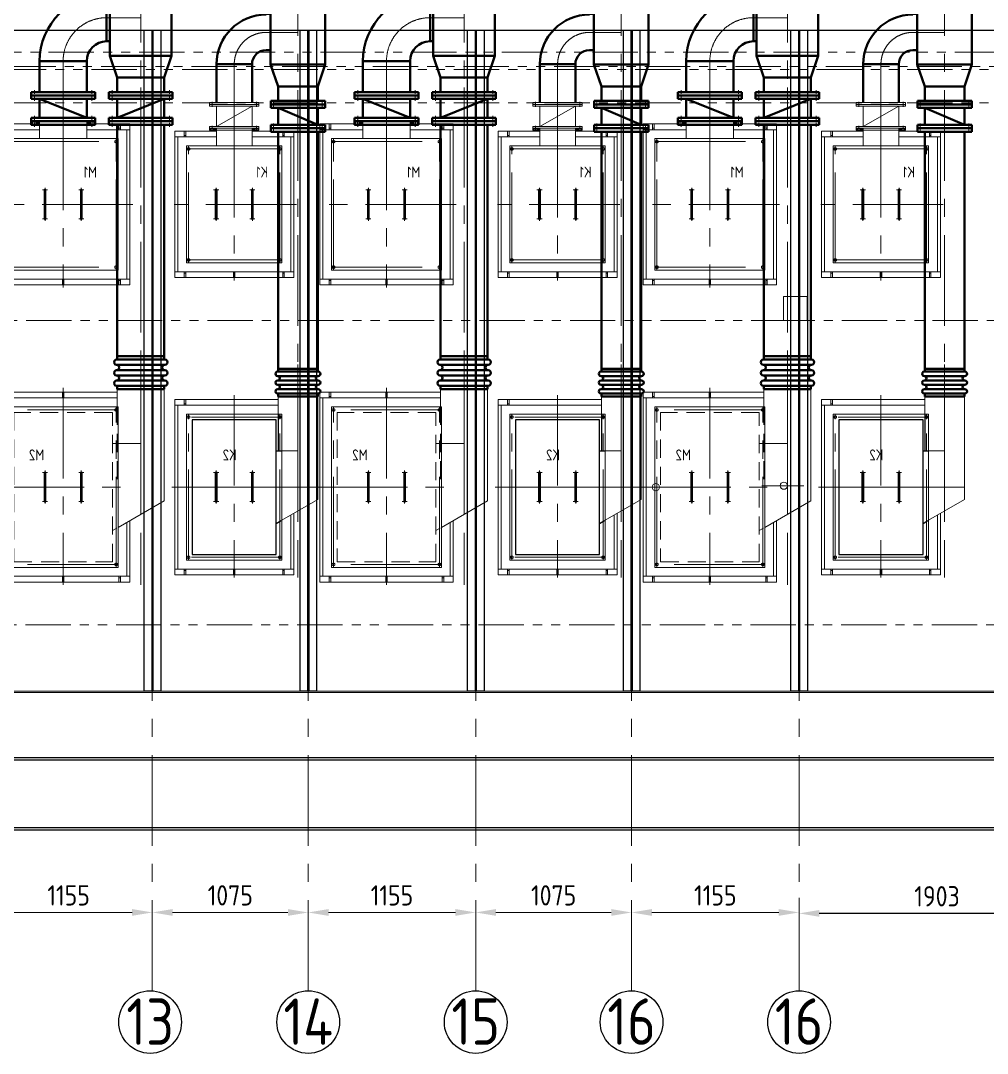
# Model space of a CAD drawing. Header units: millimetres. Extents: x 188205 to 604756, y -401673 to 15123.
# Drawn here: x 359863 to 366530, y -24375 to -17253 of the extents above; entities that cross this region are included whole.
import ezdxf
from ezdxf.enums import TextEntityAlignment as Align

# ---------------------------------------------------------------- set-up
doc = ezdxf.new("R2010")
doc.units = ezdxf.units.MM
doc.header["$LTSCALE"] = 500
for name, pattern in [('CENTER', [2, 1.25, -0.25, 0.25, -0.25]), ('CONTINOUS', [0]), ('DASHED2', [0.375, 0.25, -0.125]), ('DASHEDX2', [38.1, 25.4, -12.7]), ('PHANTOM2', [1.25, 0.625, -0.125, 0.125, -0.125, 0.125, -0.125])]:
    doc.linetypes.add(name, pattern=pattern)
for name, color, linetype, lineweight in [('2D', 4, 'PHANTOM2', 20), ('BIAOZHU', 3, 'Continuous', 25), ('gas', 2, 'Continuous', 50), ('POU', 4, 'Continuous', 20), ('SHI', 7, 'Continuous', 40), ('SW', 8, 'Continuous', 20), ('WEN', 3, 'Continuous', 20), ('XU', 6, 'DASHED2', 20), ('ZHONG', 1, 'CENTER', 20), ('中心线', 1, 'CENTER', 18), ('虚线', 3, 'DASHEDX2', 25)]:
    doc.layers.add(name, color=color, linetype=linetype, lineweight=lineweight)
doc.layers.add('air', color=7, linetype='Continuous', lineweight=50, true_color=0x77bec0)
doc.layers.add('HAN', color=9, linetype='Continuous')
doc.styles.add('GB', font='gbenor.shx', dxfattribs={"bigfont": 'gbcbig.shx'})
doc.dimstyles.new('ISO-25$0', dxfattribs={"dimscale": 40, "dimtxt": 3.5, "dimasz": 3.5, "dimexe": 1, "dimexo": 0.2, "dimgap": 1.2, "dimtad": 1, "dimtoh": 1, "dimdec": 1, "dimzin": 9, "dimdsep": 46, "dimtxsty": 'GB', "dimcen": 0, "dimclrd": 3, "dimclre": 3, "dimclrt": 256, "dimadec": 0, "dimazin": 2, "dimtfac": 1, "dimtdec": 1, "dimtix": 1, "dimtmove": 0, "dimatfit": 3, "dimldrblk": 'DOTSMALL', "dimfxl": 0, "dimlwd": -1, "dimlwe": 20, "dimarcsym": 0})
pattern_1 = [(45, (-3886.8455, -2451.773), (-2.245064, 2.245064), [])]
pattern_2 = [(45, (-1073.1666, -462.3768), (-2.245064, 2.245064), [])]

# ---------------------------------------------------------------- blocks, each defined once
blk = doc.blocks.new('A$C7B3D596B')
at = {"layer": 'HAN'}
for p, q in [((0, 4556), (0, 0)), ((0, 4556), (116, 4556)), ((54, 4556), (54, 0)), ((62, 4556), (62, 0)), ((116, 4556), (116, 0)), ((0, 0), (116, 0))]:
    blk.add_line(p, q, dxfattribs=at)
at = {"layer": 'ZHONG', "color": 1}
blk.add_line((58, 4556), (58, 0), dxfattribs=at)
blk = doc.blocks.new('序号')
at = {"layer": 'BIAOZHU'}
blk.add_circle((0, -5.4), 5.4, dxfattribs=at)
at = {"layer": 'BIAOZHU', "style": 'GB', "flags": 8}
blk.add_attdef('序号', text='', height=8, dxfattribs=at).set_placement((0, -5.48), align=Align.MIDDLE)
blk = doc.blocks.new('*D558')
at = {"layer": 'BIAOZHU', "color": 3, "linetype": 'ByBlock', "lineweight": 20}
for p, q in [((365231.2, -23303.1), (365231.2, -23450)), ((367134.2, -23303.1), (367134.2, -23450))]:
    blk.add_line(p, q, dxfattribs=at)
at = {"layer": 'BIAOZHU', "color": 3}
blk.add_line((366994.2, -23410), (365371.2, -23410), dxfattribs=at)
for points in [[(365371.2, -23386.7), (365371.2, -23433.3), (365231.2, -23410)], [(366994.2, -23386.7), (366994.2, -23433.3), (367134.2, -23410)]]:
    blk.add_solid(points, dxfattribs=at)
at = {"layer": 'Defpoints', "color": 0}
for p in [(365231.2, -23295.1), (367134.2, -23295.1), (365231.2, -23410)]:
    blk.add_point(p, dxfattribs=at)
at = {"layer": 'BIAOZHU', "insert": (366182.7, -23292), "char_height": 140, "attachment_point": 5, "style": 'GB'}
blk.add_mtext('1903', dxfattribs=at)
blk = doc.blocks.new('_DotSmall')
at = {"color": 0, "linetype": 'ByBlock', "const_width": 0.5}
blk.add_lwpolyline([(-0.0625, 0, 1), (0.0625, 0, 1)], format="xyb", close=True, dxfattribs=at)
blk = doc.blocks.new('*D566')
at = {"layer": 'Defpoints', "color": 0}
for p in [(359616.2, -23403.7), (360771.2, -23403.7), (360771.2, -23403.7)]:
    blk.add_point(p, dxfattribs=at)
at = {"layer": 'WEN', "color": 3, "linetype": 'ByBlock', "lineweight": 20}
for p, q in [((359616.2, -23411.7), (359616.2, -23443.7)), ((360771.2, -23411.7), (360771.2, -23443.7))]:
    blk.add_line(p, q, dxfattribs=at)
at = {"layer": 'WEN', "color": 3}
blk.add_line((359756.2, -23403.7), (360631.2, -23403.7), dxfattribs=at)
for points in [[(359756.2, -23380.3), (359756.2, -23427), (359616.2, -23403.7)], [(360631.2, -23380.3), (360631.2, -23427), (360771.2, -23403.7)]]:
    blk.add_solid(points, dxfattribs=at)
at = {"layer": 'WEN', "insert": (360193.7, -23285.7), "char_height": 140, "attachment_point": 5, "style": 'GB'}
blk.add_mtext('1155', dxfattribs=at)
blk = doc.blocks.new('*D567')
at = {"layer": 'Defpoints', "color": 0}
for p in [(360771.2, -23403.7), (361846.2, -23403.7), (361846.2, -23403.7)]:
    blk.add_point(p, dxfattribs=at)
at = {"layer": 'WEN', "color": 3, "linetype": 'ByBlock', "lineweight": 20}
for p, q in [((360771.2, -23411.7), (360771.2, -23443.7)), ((361846.2, -23411.7), (361846.2, -23443.7))]:
    blk.add_line(p, q, dxfattribs=at)
at = {"layer": 'WEN', "color": 3}
blk.add_line((360911.2, -23403.7), (361706.2, -23403.7), dxfattribs=at)
for points in [[(360911.2, -23380.3), (360911.2, -23427), (360771.2, -23403.7)], [(361706.2, -23380.3), (361706.2, -23427), (361846.2, -23403.7)]]:
    blk.add_solid(points, dxfattribs=at)
at = {"layer": 'WEN', "insert": (361308.7, -23285.7), "char_height": 140, "attachment_point": 5, "style": 'GB'}
blk.add_mtext('1075', dxfattribs=at)
blk = doc.blocks.new('*D568')
at = {"layer": 'Defpoints', "color": 0}
for p in [(361846.2, -23403.7), (363001.2, -23403.7), (363001.2, -23403.7)]:
    blk.add_point(p, dxfattribs=at)
at = {"layer": 'WEN', "color": 3, "linetype": 'ByBlock', "lineweight": 20}
for p, q in [((361846.2, -23411.7), (361846.2, -23443.7)), ((363001.2, -23411.7), (363001.2, -23443.7))]:
    blk.add_line(p, q, dxfattribs=at)
at = {"layer": 'WEN', "color": 3}
blk.add_line((361986.2, -23403.7), (362861.2, -23403.7), dxfattribs=at)
for points in [[(361986.2, -23380.3), (361986.2, -23427), (361846.2, -23403.7)], [(362861.2, -23380.3), (362861.2, -23427), (363001.2, -23403.7)]]:
    blk.add_solid(points, dxfattribs=at)
at = {"layer": 'WEN', "insert": (362423.7, -23285.7), "char_height": 140, "attachment_point": 5, "style": 'GB'}
blk.add_mtext('1155', dxfattribs=at)
blk = doc.blocks.new('*D569')
at = {"layer": 'Defpoints', "color": 0}
for p in [(363001.2, -23403.7), (364076.2, -23380.3), (364076.2, -23403.7)]:
    blk.add_point(p, dxfattribs=at)
at = {"layer": 'WEN', "color": 3, "linetype": 'ByBlock', "lineweight": 20}
for p, q in [((363001.2, -23411.7), (363001.2, -23443.7)), ((364076.2, -23388.3), (364076.2, -23443.7))]:
    blk.add_line(p, q, dxfattribs=at)
at = {"layer": 'WEN', "color": 3}
blk.add_line((363141.2, -23403.7), (363936.2, -23403.7), dxfattribs=at)
for points in [[(363141.2, -23380.3), (363141.2, -23427), (363001.2, -23403.7)], [(363936.2, -23380.3), (363936.2, -23427), (364076.2, -23403.7)]]:
    blk.add_solid(points, dxfattribs=at)
at = {"layer": 'WEN', "insert": (363538.7, -23285.7), "char_height": 140, "attachment_point": 5, "style": 'GB'}
blk.add_mtext('1075', dxfattribs=at)
blk = doc.blocks.new('*D570')
at = {"layer": 'Defpoints', "color": 0}
for p in [(364076.2, -23380.3), (365231.2, -23380.3), (365231.2, -23403.7)]:
    blk.add_point(p, dxfattribs=at)
at = {"layer": 'WEN', "color": 3, "linetype": 'ByBlock', "lineweight": 20}
for p, q in [((364076.2, -23388.3), (364076.2, -23443.7)), ((365231.2, -23388.3), (365231.2, -23443.7))]:
    blk.add_line(p, q, dxfattribs=at)
at = {"layer": 'WEN', "color": 3}
blk.add_line((364216.2, -23403.7), (365091.2, -23403.7), dxfattribs=at)
for points in [[(364216.2, -23380.3), (364216.2, -23427), (364076.2, -23403.7)], [(365091.2, -23380.3), (365091.2, -23427), (365231.2, -23403.7)]]:
    blk.add_solid(points, dxfattribs=at)
at = {"layer": 'WEN', "insert": (364653.7, -23285.7), "char_height": 140, "attachment_point": 5, "style": 'GB'}
blk.add_mtext('1155', dxfattribs=at)
blk = doc.blocks.new('A$C16F912A5')
for p, q in [((-217.5, 1348.9), (-217.5, 580.3)), ((107.5, 1348.9), (-217.5, 1348.9)), ((107.5, 1348.9), (107.5, 1227.9)), ((107.5, 1328.9), (480, 1328.9)), ((480, 1288.9), (107.5, 1288.9)), ((475, 1328.9), (475, 1288.9)), ((475, 1328.9), (485, 1328.9)), ((475, 1298.9), (485, 1298.9)), ((480, 1328.9), (940, 1328.9)), ((940, 1288.9), (480, 1288.9)), ((485, 1328.9), (485, 1288.9)), ((865, 1328.9), (865, 1288.9)), ((865, 1328.9), (875, 1328.9)), ((865, 1298.9), (875, 1298.9)), ((875, 1328.9), (875, 1288.9)), ((920, 58.9), (920, 1288.9)), ((940, 18.9), (940, 1328.9)), ((101, 1227.9), (101, 119.9)), ((101, 1227.9), (859, 1227.9)), ((859, 1227.9), (859, 119.9)), ((107.5, 973.9), (-55, 973.9)), ((-55, 973.9), (-55, 486.5)), ((101, 396.4), (-217.5, 580.3)), ((20, 18.9), (20, 443.2)), ((40, 58.9), (40, 431.7)), ((101, 119.9), (859, 119.9)), ((940, 58.9), (20, 58.9)), ((20, 18.9), (940, 18.9)), ((85, 18.9), (85, 58.9)), ((95, 48.9), (85, 48.9)), ((95, 18.9), (85, 18.9)), ((95, 18.9), (95, 58.9)), ((475, 18.9), (475, 58.9)), ((475, 48.9), (485, 48.9)), ((475, 18.9), (485, 18.9)), ((485, 18.9), (485, 58.9)), ((865, 18.9), (865, 58.9)), ((865, 48.9), (875, 48.9)), ((865, 18.9), (875, 18.9)), ((875, 18.9), (875, 58.9))]:
    blk.add_line(p, q)
for points in [[(106, 1212.1), (115, 1217.3), (124, 1212.1), (124, 1201.7), (115, 1196.5), (106, 1201.7)], [(106, 135.7), (115, 130.5), (124, 135.7), (124, 146.1), (115, 151.3), (106, 146.1)], [(854, 135.7), (845, 130.5), (836, 135.7), (836, 146.1), (845, 151.3), (854, 146.1)]]:
    blk.add_lwpolyline(points, close=True)
for points in [[(845, 1217.3), (836, 1212.1), (836, 1201.7), (845, 1196.5)], [(845, 1217.3), (854, 1212.1), (854, 1201.7), (845, 1196.5)]]:
    blk.add_lwpolyline(points)
for centre in [(115, 1206.9), (845, 1206.9), (115, 140.9), (845, 140.9)]:
    blk.add_circle(centre, 9)
at = {"layer": 'SW'}
for p, q in [((349, 773.9), (349, 573.9)), ((361, 573.9), (361, 773.9)), ((599, 573.9), (599, 773.9)), ((611, 773.9), (611, 573.9))]:
    blk.add_line(p, q, dxfattribs=at)
for centre, start, end in [((355, 773.9), 0, 180), ((605, 773.9), 0, 180), ((355, 573.9), 180, 0), ((605, 573.9), 180, 0)]:
    blk.add_arc(centre, 6, start, end, dxfattribs=at)
at = {"layer": 'XU'}
for p, q in [((107.5, 1227.9), (107.5, 673.9)), ((140, 973.9), (109.8, 973.9)), ((140, 373.9), (109.9, 391.3))]:
    blk.add_line(p, q, dxfattribs=at)
blk.add_lwpolyline([(140, 158.9), (140, 1188.9), (820, 1188.9), (820, 158.9)], close=True, dxfattribs=at)
at = {"layer": 'ZHONG'}
for p, q in [((-55, 1359.3), (-55, 0)), ((480, 1359.3), (480, 0)), ((115, 119.9), (115, 1227.9)), ((115, 1191.7), (115, 1227.4)), ((845, 119.9), (845, 1227.9)), ((845, 1191.7), (845, 1227.4)), ((101, 1206.9), (845, 1206.9)), ((355, 787.9), (355, 560)), ((605, 787.9), (605, 560)), ((372.8, 773.9), (337.2, 773.9)), ((587.2, 773.9), (622.8, 773.9)), ((960, 673.9), (14.7, 673.9)), ((372.8, 573.9), (337.2, 573.9)), ((587.2, 573.9), (622.8, 573.9)), ((115, 156.2), (115, 120.4)), ((845, 156.2), (845, 120.4)), ((101, 140.9), (845, 140.9))]:
    blk.add_line(p, q, dxfattribs=at)
at = {"layer": 'BIAOZHU', "style": 'GB'}
blk.add_text('M2', height=75, dxfattribs=at).set_placement((610.1, 859))
blk = doc.blocks.new('A$C2D085787')
for p, q in [((-145.5, 1248.9), (-145.5, 538.8)), ((127.5, 1248.9), (-145.5, 1248.9)), ((127.5, 1248.9), (127.5, 1127.9)), ((127.5, 1228.9), (430, 1228.9)), ((430, 1228.9), (840, 1228.9)), ((765, 1228.9), (765, 1188.9)), ((765, 1228.9), (775, 1228.9)), ((775, 1228.9), (775, 1188.9)), ((840, 18.9), (840, 1228.9)), ((430, 1188.9), (127.5, 1188.9)), ((840, 1188.9), (430, 1188.9)), ((765, 1198.9), (775, 1198.9)), ((820, 58.9), (820, 1188.9)), ((101, 1127.9), (101, 119.9)), ((101, 1127.9), (759, 1127.9)), ((759, 1127.9), (759, 119.9)), ((101, 873.9), (-9, 873.9)), ((-9, 873.9), (-9, 459.9)), ((101, 396.4), (-145.5, 538.8)), ((20, 18.9), (20, 443.2)), ((40, 58.9), (40, 431.7)), ((101, 119.9), (759, 119.9)), ((840, 58.9), (20, 58.9)), ((20, 18.9), (840, 18.9)), ((85, 18.9), (85, 58.9)), ((95, 48.9), (85, 48.9)), ((95, 18.9), (85, 18.9)), ((95, 18.9), (95, 58.9)), ((425, 18.9), (425, 58.9)), ((425, 48.9), (435, 48.9)), ((425, 18.9), (435, 18.9)), ((435, 18.9), (435, 58.9)), ((765, 18.9), (765, 58.9)), ((765, 48.9), (775, 48.9)), ((765, 18.9), (775, 18.9)), ((775, 18.9), (775, 58.9))]:
    blk.add_line(p, q)
for points in [[(106, 1112.1), (115, 1117.3), (124, 1112.1), (124, 1101.7), (115, 1096.5), (106, 1101.7)], [(106, 135.7), (115, 130.5), (124, 135.7), (124, 146.1), (115, 151.3), (106, 146.1)], [(754, 135.7), (745, 130.5), (736, 135.7), (736, 146.1), (745, 151.3), (754, 146.1)]]:
    blk.add_lwpolyline(points, close=True)
for points in [[(745, 1117.3), (736, 1112.1), (736, 1101.7), (745, 1096.5)], [(745, 1117.3), (754, 1112.1), (754, 1101.7), (745, 1096.5)]]:
    blk.add_lwpolyline(points)
for centre in [(115, 1106.9), (745, 1106.9), (115, 140.9), (745, 140.9)]:
    blk.add_circle(centre, 9)
at = {"layer": 'SW'}
for p, q in [((299, 723.9), (299, 523.9)), ((311, 523.9), (311, 723.9)), ((549, 523.9), (549, 723.9)), ((561, 723.9), (561, 523.9))]:
    blk.add_line(p, q, dxfattribs=at)
for centre, start, end in [((305, 723.9), 0, 180), ((555, 723.9), 0, 180), ((305, 523.9), 180, 0), ((555, 523.9), 180, 0)]:
    blk.add_arc(centre, 6, start, end, dxfattribs=at)
at = {"layer": 'ZHONG'}
for p, q in [((-9, 1259.3), (-9, 0)), ((430, 1259.3), (430, 0)), ((101, 1106.9), (745, 1106.9)), ((115, 119.9), (115, 1127.9)), ((115, 1091.7), (115, 1127.4)), ((745, 119.9), (745, 1127.9)), ((745, 1091.7), (745, 1127.4)), ((322.8, 723.9), (287.2, 723.9)), ((305, 737.9), (305, 510)), ((537.2, 723.9), (572.8, 723.9)), ((555, 737.9), (555, 510)), ((428.6, 623.9), (-145.5, 623.9)), ((860, 623.9), (14.7, 623.9)), ((322.8, 523.9), (287.2, 523.9)), ((537.2, 523.9), (572.8, 523.9)), ((115, 156.2), (115, 120.4)), ((745, 156.2), (745, 120.4)), ((101, 140.9), (745, 140.9))]:
    blk.add_line(p, q, dxfattribs=at)
at = {"layer": '虚线'}
for p, q in [((127.5, 1122.8), (127.5, 873.9)), ((140, 873.9), (104.7, 873.9)), ((140, 373.9), (106.5, 393.3))]:
    blk.add_line(p, q, dxfattribs=at)
blk.add_lwpolyline([(140, 158.9), (140, 1088.9), (720, 1088.9), (720, 158.9)], close=True, dxfattribs=at)
at = {"layer": 'BIAOZHU', "style": 'GB'}
blk.add_text('K2', height=75, dxfattribs=at).set_placement((413.1, 809))
blk = doc.blocks.new('A$C7C540FFD')
at = {"layer": 'POU'}
h = blk.add_hatch(dxfattribs=at)
h.set_pattern_fill('ANSI31', color=256, style=0)
h.set_pattern_definition(pattern_1)
h.paths.add_polyline_path([(316, 1148.9), (294.5, 1148.9), (291.5, 1145.9), (291, 1145.9), (291, 1122.9), (316, 1122.9)])
h.paths.add_polyline_path([(257.5, 1122.9), (269, 1122.9), (269, 1145.9), (257.5, 1145.9)])
h = blk.add_hatch(dxfattribs=at)
h.set_pattern_fill('ANSI31', color=256, style=0)
h.set_pattern_definition(pattern_1)
h.paths.add_polyline_path([(691, 1122.9), (702.5, 1122.9), (702.5, 1145.9), (691, 1145.9)])
h.paths.add_polyline_path([(669, 1122.9), (669, 1145.9), (668.5, 1145.9), (665.5, 1148.9), (644, 1148.9), (644, 1122.9)])
for p, q in [((257.5, 1145.9), (291.5, 1145.9)), ((257.5, 1122.9), (257.5, 1145.9)), ((269, 1122.9), (269, 1145.9)), ((291, 1122.9), (291, 1145.9)), ((294.5, 1148.9), (291.5, 1145.9)), ((294.5, 1148.9), (665.5, 1148.9)), ((316, 1122.9), (316, 1148.9)), ((644, 1122.9), (644, 1148.9)), ((665.5, 1148.9), (668.5, 1145.9)), ((668.5, 1145.9), (702.5, 1145.9)), ((669, 1122.9), (669, 1145.9)), ((691, 1122.9), (691, 1145.9)), ((702.5, 1122.9), (702.5, 1145.9)), ((257.5, 1128.9), (20, 1128.9)), ((20, 18.9), (20, 1128.9)), ((20, 1088.9), (317.5, 1088.9)), ((40, 58.9), (40, 1088.9)), ((85, 1128.9), (85, 1088.9)), ((95, 1128.9), (85, 1128.9)), ((95, 1098.9), (85, 1098.9)), ((95, 1128.9), (95, 1088.9)), ((257.5, 1122.9), (702.5, 1122.9)), ((282.5, 1122.9), (677.5, 1122.9)), ((317.5, 1122.9), (317.5, 1027.9)), ((642.5, 1122.9), (642.5, 1027.9)), ((642.5, 1088.9), (940, 1088.9)), ((940, 1128.9), (702.5, 1128.9)), ((865, 1128.9), (875, 1128.9)), ((865, 1128.9), (865, 1088.9)), ((865, 1098.9), (875, 1098.9)), ((875, 1128.9), (875, 1088.9)), ((920, 58.9), (920, 1088.9)), ((940, 18.9), (940, 1128.9)), ((859, 1027.9), (101, 1027.9)), ((101, 1027.9), (101, 119.9)), ((859, 1027.9), (859, 119.9)), ((859, 119.9), (101, 119.9)), ((20, 58.9), (940, 58.9)), ((940, 18.9), (20, 18.9)), ((85, 18.9), (85, 58.9)), ((95, 48.9), (85, 48.9)), ((95, 18.9), (85, 18.9)), ((95, 18.9), (95, 58.9)), ((475, 18.9), (475, 58.9)), ((485, 48.9), (475, 48.9)), ((485, 18.9), (475, 18.9)), ((485, 18.9), (485, 58.9)), ((865, 18.9), (865, 58.9)), ((865, 48.9), (875, 48.9)), ((865, 18.9), (875, 18.9)), ((875, 18.9), (875, 58.9))]:
    blk.add_line(p, q)
for points in [[(115, 1017.3), (106, 1012.1), (106, 1001.7), (115, 996.5)], [(115, 1017.3), (124, 1012.1), (124, 1001.7), (115, 996.5)]]:
    blk.add_lwpolyline(points)
for points in [[(854, 1012.1), (845, 1017.3), (836, 1012.1), (836, 1001.7), (845, 996.5), (854, 1001.7)], [(106, 135.7), (115, 130.5), (124, 135.7), (124, 146.1), (115, 151.3), (106, 146.1)], [(854, 135.7), (845, 130.5), (836, 135.7), (836, 146.1), (845, 151.3), (854, 146.1)]]:
    blk.add_lwpolyline(points, close=True)
for centre in [(115, 1006.9), (845, 1006.9), (115, 140.9), (845, 140.9)]:
    blk.add_circle(centre, 9)
at = {"layer": 'SW'}
for p, q in [((349, 673.9), (349, 473.9)), ((361, 473.9), (361, 673.9)), ((599, 473.9), (599, 673.9)), ((611, 673.9), (611, 473.9))]:
    blk.add_line(p, q, dxfattribs=at)
for centre, start, end in [((355, 673.9), 0, 180), ((605, 673.9), 0, 180), ((355, 473.9), 180, 0), ((605, 473.9), 180, 0)]:
    blk.add_arc(centre, 6, start, end, dxfattribs=at)
at = {"layer": 'ZHONG'}
for p, q in [((280, 1114.4), (280, 1156.4)), ((480, 1159.3), (480, 0)), ((480, 1114.4), (480, 1156.4)), ((680, 1114.4), (680, 1156.4)), ((115, 119.9), (115, 1027.9)), ((115, 991.7), (115, 1027.4)), ((859, 1006.9), (115, 1006.9)), ((845, 119.9), (845, 1027.9)), ((845, 991.7), (845, 1027.4)), ((372.8, 673.9), (337.2, 673.9)), ((355, 687.9), (355, 460)), ((587.2, 673.9), (622.8, 673.9)), ((605, 687.9), (605, 460)), ((0, 573.9), (945.3, 573.9)), ((372.8, 473.9), (337.2, 473.9)), ((587.2, 473.9), (622.8, 473.9)), ((115, 156.2), (115, 120.4)), ((845, 156.2), (845, 120.4)), ((859, 140.9), (115, 140.9))]:
    blk.add_line(p, q, dxfattribs=at)
at = {"layer": 'BIAOZHU', "style": 'GB'}
blk.add_text('M1', height=75, dxfattribs=at).set_placement((246.2, 759))
blk = doc.blocks.new('蝶阀-DN300')
at = {"linetype": 'CONTINOUS'}
for p, q in [((-220, 226), (220, 226)), ((-220, 226), (-220, 178)), ((220, 226), (220, 178)), ((-220, 202), (220, 202)), ((-220, 178), (220, 178)), ((-162.5, 178), (-162.5, 48)), ((-162.5, 178), (162.5, 48)), ((162.5, 178), (162.5, 48)), ((-220, 48), (220, 48)), ((-220, 48), (-220, 0)), ((-220, 24), (220, 24)), ((-220, 0), (220, 0)), ((220, 48), (220, 0))]:
    blk.add_line(p, q, dxfattribs=at)
at = {"layer": '中心线', "ltscale": 0.04}
for p, q in [((-197.5, 239.3), (-197.5, 164.3)), ((197.5, 239.3), (197.5, 164.3)), ((-197.5, -13.3), (-197.5, 61.7)), ((197.5, -13.3), (197.5, 61.7))]:
    blk.add_line(p, q, dxfattribs=at)
at = {"layer": '中心线', "ltscale": 0.1}
blk.add_line((0, 257.7), (0, -52.1), dxfattribs=at)
blk = doc.blocks.new('波纹管-DN300')
at = {"linetype": 'CONTINOUS'}
for p, q in [((162.5, 227.6), (-162.5, 227.6)), ((-162.5, 227.6), (-162.5, 204.1)), ((162.5, 227.6), (162.5, 204.1)), ((-162.5, 23.5), (-162.5, 0)), ((162.5, 0), (-162.5, 0)), ((162.5, 23.5), (162.5, 0))]:
    blk.add_line(p, q, dxfattribs=at)
at = {"ltscale": 0.5}
for p, q in [((-166.1, 204.1), (0, 204.1)), ((-166.1, 168), (0, 168)), ((166.1, 204.1), (0, 204.1)), ((166.1, 168), (0, 168)), ((-166.1, 131.9), (0, 131.9)), ((-166.1, 95.7), (0, 95.7)), ((166.1, 131.9), (0, 131.9)), ((166.1, 95.7), (0, 95.7)), ((-166.1, 59.6), (0, 59.6)), ((-166.1, 23.5), (0, 23.5)), ((166.1, 59.6), (0, 59.6)), ((166.1, 23.5), (0, 23.5))]:
    blk.add_line(p, q, dxfattribs=at)
for centre, major_axis, start_param, end_param in [((-166.1, 186.1), (-0.4, 18.1), -0.023739, 3.117854), ((-166.1, 149.9), (-0.2, 18.1), 3.129948, 6.271541), ((166.1, 149.9), (-0.4, 18.1), -0.023739, 3.117854), ((166.1, 186.1), (-0.2, 18.1), 3.129948, 6.271541), ((-166.1, 113.8), (-0.4, 18.1), -0.023739, 3.117854), ((-166.1, 77.7), (0.5, 18.1), 3.166909, 6.308502), ((166.1, 77.7), (0.6, 18.1), 0.034016, 3.175609), ((166.1, 113.8), (-0.2, 18.1), 3.129948, 6.271541), ((-166.1, 41.5), (-0.4, 18.1), -0.023739, 3.117854), ((166.1, 41.5), (-0.2, 18.1), 3.129948, 6.271541)]:
    blk.add_ellipse(centre, major_axis=major_axis, ratio=1, start_param=start_param, end_param=end_param, dxfattribs=at)
at = {"layer": 'ZHONG', "linetype": 'CONTINOUS'}
blk.add_line((0, -30.7), (0, 254.2), dxfattribs=at)
blk = doc.blocks.new('gas-b2')
for p, q in [((857, 1454.2), (857, 574.6)), ((1283, 1454.2), (1283, 574.6)), ((857, 574.6), (857, -262.5)), ((1283, 574.6), (1283, -262.5)), ((835, 162.5), (835, -162.5)), ((835, 162.5), (857, 162.5)), ((835, -162.5), (857, -162.5)), ((1283, -262.5), (857, -262.5)), ((907.5, -412.5), (857, -262.5)), ((1232.5, -412.5), (1283, -262.5)), ((372.5, -300), (372.5, -512.5)), ((372.5, -300), (697.5, -300)), ((697.5, -300), (697.5, -512.5)), ((907.5, -412.5), (907.5, -512.5)), ((1232.5, -412.5), (907.5, -412.5)), ((1232.5, -412.5), (1232.5, -512.5)), ((907.5, -738.5), (907.5, -2334.7)), ((1232.5, -738.5), (1232.5, -2334.7))]:
    blk.add_line(p, q)
for radius in [462.5, 137.5]:
    blk.add_arc((835, -300), radius, 90, 180)
at = {"layer": 'ZHONG', "linetype": 'CENTER'}
for p, q in [((1070, 1454.2), (1070, -2562.3)), ((535, -300), (535, -1049.3))]:
    blk.add_line(p, q, dxfattribs=at)
at = {"layer": 'ZHONG'}
blk.add_line((835, 0), (1070, 0), dxfattribs=at)
blk.add_arc((835, -300), 300, 90, 180, dxfattribs=at)
for name, p in [('蝶阀-DN300', (535, -738.5)), ('波纹管-DN300', (1070, -2562.3))]:
    blk.add_blockref(name, p)
at = {"xscale": -1}
blk.add_blockref('蝶阀-DN300', (1070, -738.5), dxfattribs=at)
blk = doc.blocks.new('A$C7B05743A')
at = {"layer": 'POU'}
h = blk.add_hatch(dxfattribs=at)
h.set_pattern_fill('ANSI31', color=256, style=0)
h.set_pattern_definition(pattern_2)
h.paths.add_polyline_path([(268.5, 1046.9), (260, 1046.9), (260, 1036.9), (268.5, 1036.9)])
h.paths.add_polyline_path([(306.5, 1036.9), (306.5, 1048.9), (290, 1048.9), (288, 1046.9), (286.5, 1046.9), (286.5, 1036.9)])
h = blk.add_hatch(dxfattribs=at)
h.set_pattern_fill('ANSI31', color=256, style=0)
h.set_pattern_definition(pattern_2)
h.paths.add_polyline_path([(573.5, 1046.9), (572, 1046.9), (570, 1048.9), (553.5, 1048.9), (553.5, 1036.9), (573.5, 1036.9)])
h.paths.add_polyline_path([(600, 1046.9), (591.5, 1046.9), (591.5, 1036.9), (600, 1036.9)])
for p, q in [((307.5, 1028.9), (20, 1028.9)), ((20, 18.9), (20, 1028.9)), ((85, 1028.9), (85, 988.9)), ((95, 1028.9), (85, 1028.9)), ((95, 998.9), (85, 998.9)), ((95, 1028.9), (95, 988.9)), ((260, 1046.9), (288, 1046.9)), ((260, 1036.9), (260, 1046.9)), ((260, 1036.9), (600, 1036.9)), ((268.5, 1036.9), (268.5, 1046.9)), ((286.5, 1036.9), (286.5, 1046.9)), ((290, 1048.9), (288, 1046.9)), ((290, 1048.9), (570, 1048.9)), ((306.5, 1036.9), (306.5, 1048.9)), ((307.5, 927.9), (307.5, 1036.9)), ((552.5, 927.9), (552.5, 1036.9)), ((840, 1028.9), (552.5, 1028.9)), ((553.5, 1036.9), (553.5, 1048.9)), ((570, 1048.9), (572, 1046.9)), ((572, 1046.9), (600, 1046.9)), ((573.5, 1036.9), (573.5, 1046.9)), ((591.5, 1036.9), (591.5, 1046.9)), ((600, 1036.9), (600, 1046.9)), ((765, 1028.9), (775, 1028.9)), ((765, 1028.9), (765, 988.9)), ((765, 998.9), (775, 998.9)), ((775, 1028.9), (775, 988.9)), ((840, 18.9), (840, 1028.9)), ((20, 988.9), (307.5, 988.9)), ((40, 58.9), (40, 988.9)), ((759, 927.9), (101, 927.9)), ((101, 927.9), (101, 119.9)), ((552.5, 988.9), (840, 988.9)), ((759, 927.9), (759, 119.9)), ((820, 58.9), (820, 988.9)), ((759, 119.9), (101, 119.9)), ((20, 58.9), (840, 58.9)), ((840, 18.9), (20, 18.9)), ((85, 18.9), (85, 58.9)), ((95, 48.9), (85, 48.9)), ((95, 18.9), (85, 18.9)), ((95, 18.9), (95, 58.9)), ((425, 18.9), (425, 58.9)), ((435, 48.9), (425, 48.9)), ((435, 18.9), (425, 18.9)), ((435, 18.9), (435, 58.9)), ((765, 18.9), (765, 58.9)), ((765, 48.9), (775, 48.9)), ((765, 18.9), (775, 18.9)), ((775, 18.9), (775, 58.9))]:
    blk.add_line(p, q)
for points in [[(115, 917.3), (106, 912.1), (106, 901.7), (115, 896.5)], [(115, 917.3), (124, 912.1), (124, 901.7), (115, 896.5)]]:
    blk.add_lwpolyline(points)
for points in [[(754, 912.1), (745, 917.3), (736, 912.1), (736, 901.7), (745, 896.5), (754, 901.7)], [(106, 135.7), (115, 130.5), (124, 135.7), (124, 146.1), (115, 151.3), (106, 146.1)], [(754, 135.7), (745, 130.5), (736, 135.7), (736, 146.1), (745, 151.3), (754, 146.1)]]:
    blk.add_lwpolyline(points, close=True)
for centre in [(115, 906.9), (745, 906.9), (115, 140.9), (745, 140.9)]:
    blk.add_circle(centre, 9)
at = {"layer": 'SW'}
for p, q in [((299, 623.9), (299, 423.9)), ((311, 423.9), (311, 623.9)), ((549, 423.9), (549, 623.9)), ((561, 623.9), (561, 423.9))]:
    blk.add_line(p, q, dxfattribs=at)
for centre, start, end in [((305, 623.9), 0, 180), ((555, 623.9), 0, 180), ((305, 423.9), 180, 0), ((555, 423.9), 180, 0)]:
    blk.add_arc(centre, 6, start, end, dxfattribs=at)
at = {"layer": 'ZHONG'}
for p, q in [((277.5, 1031.7), (277.5, 1052.8)), ((430, 1059.3), (430, 0)), ((430, 1031.7), (430, 1052.8)), ((582.5, 1031.7), (582.5, 1052.8)), ((115, 119.9), (115, 927.9)), ((115, 891.7), (115, 927.4)), ((745, 119.9), (745, 927.9)), ((745, 891.7), (745, 927.4)), ((759, 906.9), (115, 906.9)), ((322.8, 623.9), (287.2, 623.9)), ((305, 637.9), (305, 410)), ((537.2, 623.9), (572.8, 623.9)), ((555, 637.9), (555, 410)), ((0, 523.9), (845.3, 523.9)), ((322.8, 423.9), (287.2, 423.9)), ((537.2, 423.9), (572.8, 423.9)), ((115, 156.2), (115, 120.4)), ((745, 156.2), (745, 120.4)), ((759, 140.9), (115, 140.9))]:
    blk.add_line(p, q, dxfattribs=at)
at = {"layer": 'BIAOZHU', "style": 'GB'}
blk.add_text('K1', height=75, dxfattribs=at).set_placement((196.2, 709))
blk = doc.blocks.new('蝶阀-DN250')
at = {"linetype": 'CONTINOUS'}
for p, q in [((-187.5, 213), (187.5, 213)), ((-187.5, 213), (-187.5, 165)), ((-187.5, 189), (187.5, 189)), ((-187.5, 165), (187.5, 165)), ((-136.5, 165), (-136.5, 48)), ((136.5, 48), (-136.5, 165)), ((136.5, 165), (136.5, 48)), ((187.5, 213), (187.5, 165)), ((-187.5, 48), (-187.5, 0)), ((-187.5, 48), (187.5, 48)), ((-187.5, 24), (187.5, 24)), ((-187.5, 0), (187.5, 0)), ((187.5, 48), (187.5, 0))]:
    blk.add_line(p, q, dxfattribs=at)
at = {"layer": '中心线', "ltscale": 0.04}
for p, q in [((-167.5, 221.2), (-167.5, 157.3)), ((167.5, 221.2), (167.5, 157.3)), ((-167.5, 56.2), (-167.5, -7.7)), ((167.5, 56.2), (167.5, -7.7))]:
    blk.add_line(p, q, dxfattribs=at)
at = {"layer": '中心线', "ltscale": 0.1}
blk.add_line((0, 239), (0, -27.2), dxfattribs=at)
blk = doc.blocks.new('蝶阀-DN220')
for p, q in [((-170, 94.5), (170, 94.5)), ((-170, 94.5), (-170, 82.5)), ((-170, 82.5), (170, 82.5)), ((-170, 70.5), (-170, 82.5)), ((170, 94.5), (170, 82.5)), ((170, 70.5), (170, 82.5)), ((-170, 70.5), (170, 70.5)), ((122.5, -70.5), (-122.5, 70.5)), ((-122.5, 70.5), (-122.5, -70.5)), ((122.5, -70.5), (122.5, 70.5)), ((-170, -70.5), (170, -70.5)), ((-170, -70.5), (-170, -82.5)), ((170, -70.5), (170, -82.5)), ((-170, -82.5), (170, -82.5)), ((-170, -94.5), (-170, -82.5)), ((-170, -94.5), (170, -94.5)), ((170, -94.5), (170, -82.5))]:
    blk.add_line(p, q)
at = {"layer": 'ZHONG'}
for p, q in [((-152.5, 99.7), (-152.5, 78.6)), ((-152.5, 65.3), (-152.5, 86.4)), ((0, -99.7), (0, 107.4)), ((152.5, 99.7), (152.5, 78.6)), ((152.5, 65.3), (152.5, 86.4)), ((-152.5, -65.3), (-152.5, -86.4)), ((152.5, -65.3), (152.5, -86.4)), ((-152.5, -99.7), (-152.5, -78.6)), ((152.5, -99.7), (152.5, -78.6))]:
    blk.add_line(p, q, dxfattribs=at)
blk = doc.blocks.new('波纹管-DN250')
at = {"ltscale": 0.5}
for p, q in [((-139.5, 171.5), (0, 171.5)), ((139.5, 171.5), (0, 171.5)), ((-139.5, 141.1), (0, 141.1)), ((-139.5, 110.8), (0, 110.8)), ((-139.5, 80.4), (0, 80.4)), ((139.5, 141.1), (0, 141.1)), ((139.5, 110.8), (0, 110.8)), ((139.5, 80.4), (0, 80.4)), ((-139.5, 50.1), (0, 50.1)), ((-139.5, 19.7), (0, 19.7)), ((139.5, 50.1), (0, 50.1)), ((139.5, 19.7), (0, 19.7))]:
    blk.add_line(p, q, dxfattribs=at)
at = {"linetype": 'CONTINOUS'}
for p, q in [((136.5, 191.2), (-136.5, 191.2)), ((-136.5, 191.2), (-136.5, 171.5)), ((136.5, 191.2), (136.5, 171.5)), ((-136.5, 19.7), (-136.5, 0)), ((136.5, 0), (-136.5, 0)), ((136.5, 19.7), (136.5, 0))]:
    blk.add_line(p, q, dxfattribs=at)
at = {"ltscale": 0.5}
for centre, major_axis, start_param, end_param in [((-139.5, 156.3), (-0.4, 15.2), -0.023739, 3.117854), ((139.5, 156.3), (-0.2, 15.2), 3.129948, 6.271541), ((-139.5, 95.6), (-0.4, 15.2), -0.023739, 3.117854), ((-139.5, 125.9), (-0.2, 15.2), 3.129948, 6.271541), ((-139.5, 65.2), (0.4, 15.2), 3.166909, 6.308502), ((139.5, 125.9), (-0.4, 15.2), -0.023739, 3.117854), ((139.5, 65.2), (0.5, 15.2), 0.034016, 3.175609), ((139.5, 95.6), (-0.2, 15.2), 3.129948, 6.271541), ((-139.5, 34.9), (-0.4, 15.2), -0.023739, 3.117854), ((139.5, 34.9), (-0.2, 15.2), 3.129948, 6.271541)]:
    blk.add_ellipse(centre, major_axis=major_axis, ratio=1, start_param=start_param, end_param=end_param, dxfattribs=at)
at = {"layer": 'ZHONG', "linetype": 'CONTINOUS'}
blk.add_line((0, -25.8), (0, 220.3), dxfattribs=at)
blk = doc.blocks.new('air-b2')
for p, q in [((689.5, 0), (689.5, -1149.8)), ((1066.5, 0), (1066.5, -1149.8)), ((689.5, -750), (1066.5, -750)), ((689.5, -750), (689.5, -1824.9)), ((1066.5, -750), (1066.5, -1824.9)), ((659, -1724.9), (689.5, -1724.9)), ((316.5, -1822.4), (316.5, -2086.5)), ((561.5, -1822.4), (316.5, -1822.4)), ((561.5, -1822.4), (561.5, -2086.5)), ((1066.5, -1824.9), (689.5, -1824.9)), ((741.5, -1974.9), (689.5, -1824.9)), ((1014.5, -1974.9), (1066.5, -1824.9)), ((741.5, -1974.9), (741.5, -2074.9)), ((1014.5, -1974.9), (741.5, -1974.9)), ((1014.5, -1974.9), (1014.5, -2074.9)), ((741.5, -2287.9), (741.5, -3922)), ((1014.5, -2287.9), (1014.5, -3922))]:
    blk.add_line(p, q)
for centre, radius, start in [((878, -588.5), 188.5, 0), ((659, -1822.4), 342.5, 90), ((659, -1822.4), 97.5, 90)]:
    blk.add_arc(centre, radius, start, 180)
at = {"layer": 'WEN'}
blk.add_line((659, -1479.9), (689.5, -1479.9), dxfattribs=at)
at = {"layer": 'ZHONG'}
for p, q in [((878, 0), (878, -4113.2)), ((659, -1602.4), (878, -1602.4)), ((439, -1822.4), (439, -2275.5))]:
    blk.add_line(p, q, dxfattribs=at)
blk.add_arc((659, -1822.4), 220, 90, 180, dxfattribs=at)
for name, p in [('蝶阀-DN250', (878, -2287.9)), ('波纹管-DN250', (878, -4113.2))]:
    blk.add_blockref(name, p)
at = {"layer": 'WEN', "xscale": -1}
blk.add_blockref('蝶阀-DN220', (439, -2181), dxfattribs=at)

msp = doc.modelspace()

# ---------------------------------------------------------------- linework, layer by layer
at = {"linetype": 'Continuous'}
msp.add_line((368667.215, -17320.474), (346602.215, -17320.474), dxfattribs=at)
for p, q in [((370516.215, -22336.481), (346036.215, -22336.481)), ((368144.806, -22352.481), (346036.215, -22352.481)), ((363143.215, -22336.481), (359827.215, -22336.481)), ((363143.215, -22352.481), (359827.215, -22352.481)), ((370516.215, -22820.481), (346036.215, -22820.481)), ((370516.215, -22836.481), (346036.215, -22836.481))]:
    msp.add_line(p, q)
at = {"layer": '2D'}
for p, q in [((346931.215, -17470.474), (368121.215, -17470.474)), ((347226.215, -17590.474), (368121.215, -17590.474)), ((347292.215, -17570.474), (368417.215, -17570.474)), ((347226.215, -17820.474), (368121.215, -17820.474)), ((367714.215, -19320.467), (347686.273, -19320.467)), ((347396.215, -21420.474), (367947.215, -21420.474))]:
    msp.add_line(p, q, dxfattribs=at)
msp.add_lwpolyline([(365288.093, -19320.467), (365123.093, -19320.467), (365123.093, -19155.467), (365288.093, -19155.467)], close=True, dxfattribs=at)
at = {"layer": 'SW'}
for p, q in [((364092.863, -20470.467), (364381.286, -20470.467)), ((364975.245, -20460.467), (365263.668, -20460.467))]:
    msp.add_line(p, q, dxfattribs=at)
for centre in [(365126.215, -20460.467), (364243.833, -20470.467)]:
    msp.add_circle(centre, 25, dxfattribs=at)
at = {"layer": 'WEN'}
for p, q in [((368667.215, -21886.481), (346186.012, -21886.481)), ((368411.215, -21876.474), (346926.215, -21876.474))]:
    msp.add_line(p, q, dxfattribs=at)
at = {"layer": 'ZHONG'}
for p, q in [((360771.212, -23943.574), (360771.212, -21488.633)), ((361846.212, -23943.574), (361846.212, -21488.633)), ((363001.212, -23943.574), (363001.212, -21488.633)), ((364076.212, -23943.574), (364076.212, -21488.633)), ((365231.212, -23943.574), (365231.212, -21488.633))]:
    msp.add_line(p, q, dxfattribs=at)

# ---------------------------------------------------------------- block references
at = {"layer": 'air'}
for p in [(360897.212, -15731.999), (363127.212, -15731.999), (365357.212, -15731.999)]:
    msp.add_blockref('air-b2', p, dxfattribs=at)
at = {"layer": 'gas'}
for p in [(359621.212, -17233.035), (361851.212, -17233.035), (364081.212, -17233.035)]:
    msp.add_blockref('gas-b2', p, dxfattribs=at)
at = {"layer": 'SHI'}
ref = msp.add_blockref('序号', (360756.215, -24375.302), dxfattribs=dict(at, xscale=40, yscale=40, zscale=40, rotation=180))
ref.add_attrib('序号', '13', dxfattribs={"layer": 'BIAOZHU', "height": 320, "style": 'GB', "flags": 8}).set_placement((360756.215, -24156.166), align=Align.MIDDLE)
ref = msp.add_blockref('序号', (361846.212, -24375.302), dxfattribs=dict(at, xscale=40, yscale=40, zscale=40, rotation=180))
ref.add_attrib('序号', '14', dxfattribs={"layer": 'BIAOZHU', "height": 320, "style": 'GB', "flags": 8}).set_placement((361846.212, -24156.166), align=Align.MIDDLE)
ref = msp.add_blockref('序号', (363001.212, -24375.302), dxfattribs=dict(at, xscale=40, yscale=40, zscale=40, rotation=180))
ref.add_attrib('序号', '15', dxfattribs={"layer": 'BIAOZHU', "height": 320, "style": 'GB', "flags": 8}).set_placement((363001.212, -24156.166), align=Align.MIDDLE)
ref = msp.add_blockref('序号', (364076.212, -24375.302), dxfattribs=dict(at, xscale=40, yscale=40, zscale=40, rotation=180))
ref.add_attrib('序号', '16', dxfattribs={"layer": 'BIAOZHU', "height": 320, "style": 'GB', "flags": 8}).set_placement((364076.212, -24156.166), align=Align.MIDDLE)
ref = msp.add_blockref('序号', (365231.212, -24375.302), dxfattribs=dict(at, xscale=40, yscale=40, zscale=40, rotation=180))
ref.add_attrib('序号', '16', dxfattribs={"layer": 'BIAOZHU', "height": 320, "style": 'GB', "flags": 8}).set_placement((365231.212, -24156.166), align=Align.MIDDLE)
at = {"layer": 'SW', "xscale": -1}
for name, p in [('A$C7B3D596B', (360829.215, -21876.474)), ('A$C7B3D596B', (361904.215, -21876.474)), ('A$C7B3D596B', (363059.215, -21876.474)), ('A$C7B3D596B', (364134.215, -21876.474)), ('A$C7B3D596B', (365289.215, -21876.474)), ('A$C7C540FFD', (360636.212, -19094.388)), ('A$C7C540FFD', (362866.212, -19094.388)), ('A$C7C540FFD', (365096.212, -19094.388)), ('A$C7B05743A', (361766.211, -19044.388)), ('A$C7B05743A', (363996.211, -19044.388)), ('A$C7B05743A', (366226.211, -19044.388)), ('A$C16F912A5', (360636.212, -21144.388)), ('A$C16F912A5', (362866.212, -21144.388)), ('A$C16F912A5', (365096.212, -21144.388)), ('A$C2D085787', (361766.212, -21094.388)), ('A$C2D085787', (363996.212, -21094.388)), ('A$C2D085787', (366226.212, -21094.388))]:
    msp.add_blockref(name, p, dxfattribs=at)

# ---------------------------------------------------------------- dimensions: what is measured, and where the dimension line sits
at = {"layer": 'BIAOZHU'}
dim = msp.add_linear_dim(base=(365231.212, -23410.013), p1=(367134.215, -23295.055), p2=(365231.212, -23295.055), angle=180, dimstyle='ISO-25$0', override={"dimtmove": 1, "dimatfit": 0, "dimfxl": 1.25}, dxfattribs=at)
dim.commit()
dim.dimension.update_dxf_attribs({"geometry": '*D558', "text_midpoint": (366182.713, -23292.013)})
at = {"layer": 'WEN'}
for base, p1, p2, picture, middle in [((360771.212, -23403.68), (359616.212, -23403.68), (360771.212, -23403.68), '*D566', (360193.712, -23285.68)), ((361846.212, -23403.68), (360771.212, -23403.68), (361846.212, -23403.68), '*D567', (361308.712, -23285.68)), ((363001.212, -23403.68), (361846.212, -23403.68), (363001.212, -23403.68), '*D568', (362423.712, -23285.68)), ((364076.212, -23403.68), (363001.212, -23403.68), (364076.212, -23380.347), '*D569', (363538.712, -23285.68)), ((365231.212, -23403.68), (364076.212, -23380.347), (365231.212, -23380.347), '*D570', (364653.712, -23285.68))]:
    dim = msp.add_linear_dim(base=base, p1=p1, p2=p2, angle=180, dimstyle='ISO-25$0', override={"dimtmove": 1, "dimatfit": 0, "dimfxl": 1.25}, dxfattribs=at)
    dim.commit()
    dim.dimension.update_dxf_attribs({"geometry": picture, "text_midpoint": middle})

doc.saveas('drawing.dxf')
